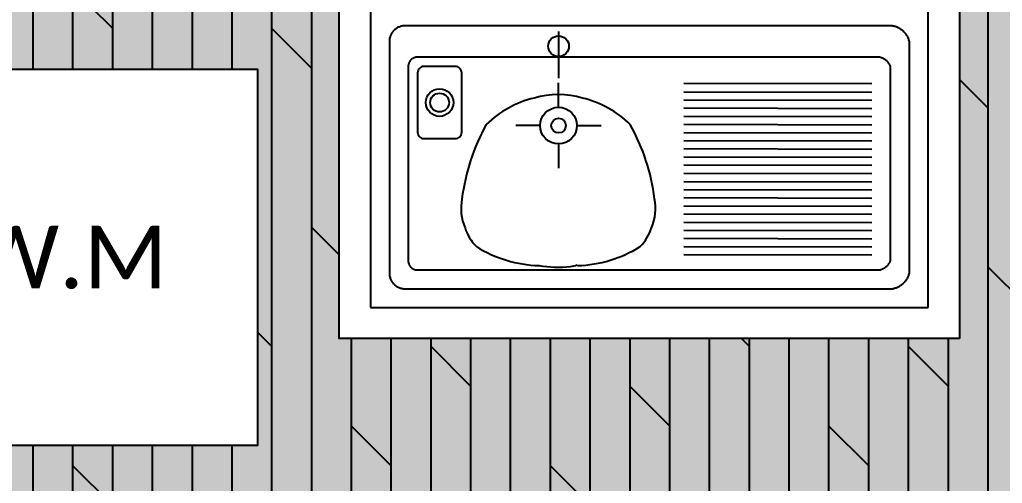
# Model space of a CAD drawing. Header units: millimetres. Extents: x -4760 to 87103, y -23275 to 20441.
# Drawn here: x 6745 to 8313, y -761 to -20 of the extents above; entities that cross this region are included whole.
import ezdxf

# ---------------------------------------------------------------- set-up
doc = ezdxf.new("R2010")
doc.units = ezdxf.units.MM
doc.header["$LTSCALE"] = 150
doc.linetypes.add('DASHED', pattern=[19.05, 12.7, -6.35])
doc.layers.add('ad-Furniture', color=8, linetype='Continuous')
doc.layers.add('ad-Verandah', color=7, linetype='Continuous', true_color=0xa57c52)
doc.styles.get("Standard").update_dxf_attribs({"font": 'calibril.ttf'})

# ---------------------------------------------------------------- blocks, each defined once
blk = doc.blocks.new('zw$6CCD')
at = {"layer": 'ad-Verandah', "transparency": 33554534}
h = blk.add_hatch(color=256, dxfattribs=at)
h.dxf.hatch_style = 1
h.paths.add_polyline_path([(6195, -13620), (12120, -13620), (12120, -4745), (13640, -4745), (13640, -8875), (14550, -8875), (14550, -14850), (6195, -14850)])
at = {"layer": 'ad-Verandah', "transparency": 33554687}
h = blk.add_hatch(dxfattribs=at)
h.set_pattern_fill('DOLMIT', color=256, scale=10, angle=90)
h.set_pattern_definition([(90, (6195, -14830), (-63.5, 2e-14), []), (135, (6195, -14830), (-127, -127), [89.8026, -179.605])])
h.paths.add_polyline_path([(6195, -13620), (12120, -13620), (12120, -4745), (13640, -4745), (13640, -8875), (14550, -8875), (14550, -14850), (6195, -14850)])
blk = doc.blocks.new('6 BCDFGHJKX_Typical Floor plan$0$zw$6679')
blk.add_wipeout([(0, 0), (990, 0), (990, -529.6), (0, -529.6)])
at = {"color": 0}
for p, q in [((350, -39.1), (350, -113.6)), ((350, -160.1), (350, -121.3)), ((850, -122.9), (550, -122.3)), ((550, -135.3), (850, -135.9)), ((550, -148.3), (850, -148.9)), ((550, -161.2), (850, -161.9)), ((550, -174.2), (850, -174.9)), ((550, -187.2), (850, -187.9)), ((320.7, -189.4), (281.9, -189.4)), ((379.4, -189.4), (418.1, -189.4)), ((550, -200.2), (850, -200.8)), ((350, -218.7), (350, -257.4)), ((550, -213.2), (850, -213.8)), ((550, -226.2), (850, -226.8)), ((550, -239.1), (850, -239.8)), ((550, -252.1), (850, -252.8)), ((550, -265.1), (850, -265.8)), ((550, -278.5), (850, -279.1)), ((550, -291.5), (850, -292.1)), ((550, -304.4), (850, -305.1)), ((550, -317.4), (850, -318.1)), ((550, -330.4), (850, -331.1)), ((550, -343.4), (850, -344)), ((550, -356.4), (850, -357)), ((550, -369.4), (850, -370)), ((550, -382.3), (850, -383)), ((550, -395.3), (850, -396))]:
    blk.add_line(p, q, dxfattribs=at)
blk.add_lwpolyline([(990, -529.6), (0, -529.6), (0, 0), (990, 0)], close=True)
at = {"color": 0, "linetype": 'DASHED'}
blk.add_lwpolyline([(940, -480), (940, 0), (50, 0), (50, -480)], close=True, dxfattribs=at)
for points in [[(910, -425), (910, -55, 0.313965), (881, -30), (105, -30, 0.414214), (80, -55), (80, -425, 0.414214), (105, -450), (881, -450, 0.313965)], [(880, -405), (880, -95, 0.25996), (861, -80), (125, -80, 0.414214), (110, -95), (110, -405, 0.414214), (125, -420), (861, -420, 0.25996)]]:
    blk.add_lwpolyline(points, format="xyb", close=True, dxfattribs=at)
at = {"color": 0}
blk.add_lwpolyline([(125, -105), (125, -200.2, 0.414214), (135, -210.2), (185.4, -210.2, 0.414214), (195.4, -200.2), (195.4, -105, 0.414214), (185.4, -95), (135, -95, 0.414214)], format="xyb", close=True, dxfattribs=at)
for centre, radius in [((350, -62.6), 16.5), ((160.2, -152.6), 22), ((160.2, -152.6), 15), ((350, -189.4), 29.3), ((350, -189.4), 11.7)]:
    blk.add_circle(centre, radius, dxfattribs=at)
for points in [[(388.1, -145.4), (362.9, -137.9), (336.1, -137.9), (311, -145.4)], [(311, -145.4), (282.2, -152.3), (255.8, -166.9), (234.6, -187.7)], [(464.5, -187.7), (443.3, -167), (416.9, -152.3), (388.1, -145.4)], [(234.6, -187.7), (214.3, -224.4), (201.1, -264.6), (195.9, -306.2)], [(503.2, -306.2), (498, -264.6), (484.8, -224.4), (464.5, -187.7)], [(195.9, -306.2), (192.7, -321.9), (194.4, -338.2), (200.9, -352.7)], [(498.2, -352.8), (504.7, -338.2), (506.5, -321.9), (503.3, -306.2)], [(200.9, -352.8), (204.3, -364.1), (210.4, -374.3), (218.8, -382.6)], [(480.3, -382.6), (488.7, -374.3), (494.8, -364.1), (498.2, -352.8)], [(218.8, -382.6), (248.9, -401.4), (283.5, -411.9), (318.9, -412.9)], [(380.2, -412.9), (415.7, -411.9), (450.2, -401.4), (480.3, -382.6)], [(318.9, -412.9), (335.4, -415.6), (352.1, -416.2), (368.7, -414.4)], [(368.7, -414.4), (372.5, -413.8), (376.2, -412.9), (379.9, -411.9)]]:
    blk.add_open_spline(points, degree=3, dxfattribs=at)
blk = doc.blocks.new('zw$3FE3')
blk.add_wipeout([(-300, -300), (-300, 300), (300, 300), (300, -300)])
at = {"layer": 'ad-Furniture'}
blk.add_lwpolyline([(-300, -300), (300, -300), (300, 300), (-300, 300)], close=True, dxfattribs=at)
at = {"layer": 'ad-Furniture', "insert": (0, 0), "char_height": 100, "width": 393.189, "attachment_point": 5, "bg_fill": 2}
blk.add_mtext('\\pxqc;W.M', dxfattribs=at)
blk = doc.blocks.new('zw$66EE')
at = {"layer": 'ad-Furniture'}
for name, p in [('6 BCDFGHJKX_Typical Floor plan$0$zw$6679', (7255, 0)), ('zw$3FE3', (6825, -400))]:
    blk.add_blockref(name, p, dxfattribs=at)
blk = doc.blocks.new('1625_West Villa')
at = {"layer": 'ad-Verandah'}
blk.add_blockref('zw$6CCD', (0, 13620), dxfattribs=at)
at = {"layer": 'ad-Furniture'}
blk.add_blockref('zw$66EE', (0, 0), dxfattribs=at)

msp = doc.modelspace()

# ---------------------------------------------------------------- block references
msp.add_blockref('1625_West Villa', (0, 0))

doc.saveas('drawing.dxf')
